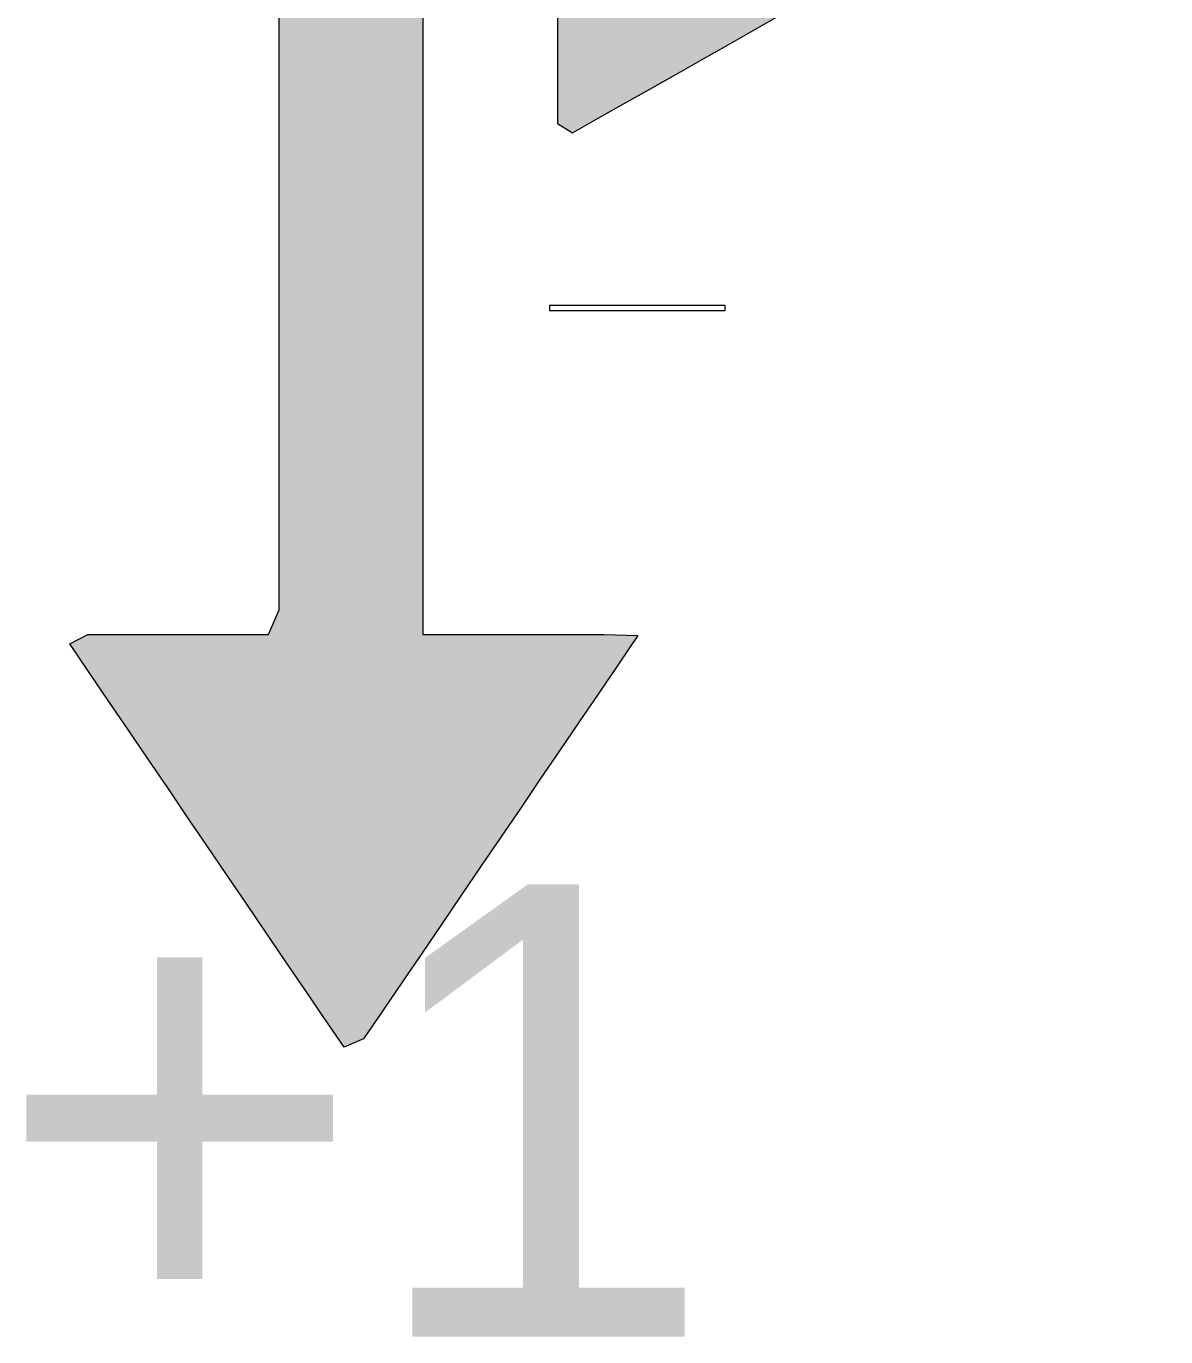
# Model space of a CAD drawing. Extents: x 23 to 1443, y 408 to 1219.
# Drawn here: x 1246.3 to 1297.9, y 848.1 to 907.4 of the extents above; entities that cross this region are included whole.
import ezdxf

# ---------------------------------------------------------------- set-up
doc = ezdxf.new("R2010")
doc.units = 0
doc.layers.get('0').update_dxf_attribs({"lineweight": 0})
doc.styles.add('ArialMT', font='ArialMT.ttf')

msp = doc.modelspace()

# ---------------------------------------------------------------- hatches: boundary and pattern name
at = {"true_color": 0x030000}
h = msp.add_hatch(color=256, dxfattribs=at)
h.dxf.hatch_style = 1
h.paths.add_polyline_path([(1264.254, 879.893), (1265.891, 879.893), (1267.528, 879.893), (1269.165, 879.893), (1270.802, 879.893), (1272.439, 879.893), (1273.985, 879.846), (1273.099, 878.542), (1272.212, 877.238), (1271.325, 875.934), (1270.439, 874.63), (1269.552, 873.326), (1268.665, 872.022), (1267.779, 870.718), (1266.892, 869.414), (1266.005, 868.11), (1265.119, 866.806), (1264.232, 865.502), (1263.345, 864.198), (1262.459, 862.894), (1261.572, 861.59), (1260.685, 861.214), (1259.798, 862.517), (1258.912, 863.821), (1258.025, 865.125), (1257.138, 866.429), (1256.252, 867.733), (1255.365, 869.037), (1254.478, 870.341), (1253.591, 871.645), (1252.705, 872.949), (1251.818, 874.253), (1250.931, 875.557), (1250.045, 876.861), (1249.158, 878.165), (1248.271, 879.469), (1249.088, 879.893), (1250.725, 879.893), (1252.361, 879.893), (1253.998, 879.893), (1255.635, 879.893), (1257.272, 879.893), (1257.746, 880.995), (1257.746, 882.547), (1257.746, 884.098), (1257.746, 885.649), (1257.746, 887.201), (1257.746, 888.752), (1257.746, 890.303), (1257.746, 891.855), (1257.746, 893.406), (1257.746, 894.957), (1257.746, 896.509), (1257.746, 898.06), (1257.746, 899.611), (1257.746, 901.163), (1257.746, 902.714), (1257.746, 904.265), (1257.746, 905.816), (1257.746, 907.368), (1257.746, 908.919), (1257.746, 910.47), (1257.746, 912.022), (1257.746, 913.573), (1257.746, 915.124), (1257.746, 916.676), (1257.746, 918.227), (1257.746, 919.778), (1257.746, 921.33), (1257.746, 922.881), (1257.746, 924.432), (1257.746, 925.984), (1257.746, 927.535), (1257.746, 929.086), (1257.746, 930.637), (1257.746, 932.189), (1257.746, 933.74), (1257.746, 935.291), (1257.746, 936.843), (1257.746, 938.394), (1257.746, 939.945), (1257.746, 941.497), (1257.746, 943.048), (1257.746, 944.599), (1257.746, 946.151), (1257.746, 947.702), (1257.746, 949.253), (1257.746, 950.805), (1257.746, 952.356), (1257.746, 953.907), (1257.746, 955.458), (1257.746, 957.01), (1257.746, 958.561), (1257.746, 960.112), (1257.746, 961.664), (1257.746, 963.215), (1257.746, 964.766), (1257.746, 966.318), (1257.746, 967.869), (1257.746, 969.42), (1257.746, 970.972), (1257.746, 972.523), (1257.746, 974.074), (1257.746, 975.626), (1257.746, 977.177), (1257.746, 978.728), (1257.746, 980.279), (1257.746, 981.831), (1257.746, 983.382), (1257.746, 984.933), (1257.746, 986.485), (1257.746, 988.036), (1257.746, 989.587), (1257.746, 991.139), (1257.746, 992.69), (1257.746, 994.241), (1257.746, 995.793), (1257.746, 997.344), (1257.746, 998.895), (1257.746, 1000.447), (1257.746, 1001.998), (1257.746, 1003.549), (1257.746, 1005.1), (1257.746, 1006.652), (1257.746, 1008.203), (1257.746, 1009.754), (1257.746, 1011.306), (1257.746, 1012.857), (1257.746, 1014.408), (1257.746, 1015.96), (1257.746, 1017.511), (1257.746, 1019.062), (1257.746, 1020.614), (1257.746, 1022.165), (1257.746, 1023.716), (1257.746, 1025.268), (1257.746, 1026.819), (1257.746, 1028.37), (1257.746, 1029.921), (1257.746, 1031.473), (1257.746, 1033.024), (1257.746, 1034.575), (1257.746, 1036.127), (1257.746, 1037.678), (1257.746, 1039.229), (1257.746, 1040.781), (1257.746, 1042.332), (1257.746, 1043.883), (1257.746, 1045.435), (1257.746, 1046.986), (1257.746, 1048.537), (1257.746, 1050.089), (1257.746, 1051.64), (1257.746, 1053.191), (1257.746, 1054.742), (1257.746, 1056.294), (1257.746, 1057.845), (1257.746, 1059.396), (1257.746, 1060.948), (1257.746, 1062.499), (1257.746, 1064.05), (1257.746, 1065.602), (1257.746, 1067.153), (1257.746, 1068.704), (1257.746, 1070.256), (1257.746, 1071.807), (1257.746, 1073.358), (1257.746, 1074.909), (1257.746, 1076.461), (1257.746, 1078.012), (1257.746, 1079.563), (1257.746, 1081.115), (1257.746, 1082.666), (1257.746, 1084.217), (1257.746, 1085.769), (1257.746, 1087.32), (1257.746, 1088.871), (1257.746, 1090.423), (1257.746, 1091.974), (1257.746, 1093.525), (1257.746, 1095.077), (1257.746, 1096.628), (1257.746, 1098.179), (1257.746, 1099.73), (1257.746, 1101.282), (1257.746, 1102.833), (1257.746, 1104.384), (1257.746, 1105.936), (1257.746, 1107.487), (1257.746, 1109.038), (1257.746, 1110.59), (1257.746, 1112.141), (1257.746, 1113.692), (1257.746, 1115.244), (1257.746, 1116.795), (1257.746, 1118.346), (1257.746, 1119.898), (1257.746, 1121.449), (1257.746, 1123), (1257.746, 1124.551), (1257.746, 1126.103), (1257.746, 1127.654), (1257.746, 1129.205), (1257.746, 1130.757), (1257.746, 1132.308), (1257.746, 1133.859), (1257.746, 1135.411), (1257.746, 1136.962), (1257.746, 1138.513), (1256.954, 1139.314), (1255.317, 1139.314), (1253.68, 1139.314), (1252.043, 1139.314), (1250.407, 1139.314), (1248.77, 1139.314), (1248.415, 1140.008), (1249.246, 1141.345), (1250.077, 1142.681), (1250.908, 1144.018), (1251.739, 1145.355), (1252.57, 1146.691), (1253.401, 1148.028), (1254.232, 1149.364), (1255.063, 1150.701), (1255.894, 1152.037), (1256.725, 1153.374), (1257.556, 1154.71), (1258.387, 1156.047), (1259.218, 1157.383), (1260.049, 1158.72), (1260.88, 1160.056), (1261.711, 1159.107), (1262.542, 1157.77), (1263.373, 1156.434), (1264.204, 1155.097), (1265.035, 1153.76), (1265.866, 1152.424), (1266.697, 1151.087), (1267.528, 1149.751), (1268.359, 1148.414), (1269.19, 1147.078), (1270.021, 1145.741), (1270.852, 1144.405), (1271.683, 1143.068), (1272.514, 1141.732), (1273.345, 1140.395), (1273.704, 1139.314), (1272.067, 1139.314), (1270.43, 1139.314), (1268.793, 1139.314), (1267.156, 1139.314), (1265.52, 1139.314), (1264.254, 1138.962), (1264.254, 1137.411), (1264.254, 1135.859), (1264.254, 1134.308), (1264.254, 1132.757), (1264.254, 1131.206), (1264.254, 1129.654), (1264.254, 1128.103), (1264.254, 1126.552), (1264.254, 1125), (1264.254, 1123.449), (1264.254, 1121.898), (1264.254, 1120.346), (1264.254, 1118.795), (1264.254, 1117.244), (1264.254, 1115.692), (1264.254, 1114.141), (1264.254, 1112.59), (1264.254, 1111.038), (1264.254, 1109.487), (1264.254, 1107.936), (1264.254, 1106.385), (1264.254, 1104.833), (1264.254, 1103.282), (1264.254, 1101.731), (1264.254, 1100.179), (1264.254, 1098.628), (1264.254, 1097.077), (1264.254, 1095.525), (1264.254, 1093.974), (1264.254, 1092.423), (1264.254, 1090.871), (1264.254, 1089.32), (1264.254, 1087.769), (1264.254, 1086.217), (1264.254, 1084.666), (1264.254, 1083.115), (1264.254, 1081.564), (1264.254, 1080.012), (1264.254, 1078.461), (1264.254, 1076.91), (1264.254, 1075.358), (1264.254, 1073.807), (1264.254, 1072.256), (1264.254, 1070.704), (1264.254, 1069.153), (1264.254, 1067.602), (1264.254, 1066.05), (1264.254, 1064.499), (1264.254, 1062.948), (1264.254, 1061.396), (1264.254, 1059.845), (1264.254, 1058.294), (1264.254, 1056.743), (1264.254, 1055.191), (1264.254, 1053.64), (1264.254, 1052.089), (1264.254, 1050.537), (1264.254, 1048.986), (1264.254, 1047.435), (1264.254, 1045.883), (1264.254, 1044.332), (1264.254, 1042.781), (1264.254, 1041.229), (1264.254, 1039.678), (1264.254, 1038.127), (1264.254, 1036.575), (1264.254, 1035.024), (1264.254, 1033.473), (1264.254, 1031.922), (1264.254, 1030.37), (1264.254, 1028.819), (1264.254, 1027.268), (1264.254, 1025.716), (1264.254, 1024.165), (1264.254, 1022.614), (1264.254, 1021.062), (1264.254, 1019.511), (1264.254, 1017.96), (1264.254, 1016.408), (1264.254, 1014.857), (1264.254, 1013.306), (1264.254, 1011.754), (1264.254, 1010.203), (1264.254, 1008.652), (1264.254, 1007.101), (1264.254, 1005.549), (1264.254, 1003.998), (1264.254, 1002.447), (1264.254, 1000.895), (1264.254, 999.344), (1264.254, 997.793), (1264.254, 996.241), (1264.254, 994.69), (1264.254, 993.139), (1264.254, 991.587), (1264.254, 990.036), (1264.254, 988.485), (1264.254, 986.934), (1264.254, 985.382), (1264.254, 983.831), (1264.254, 982.28), (1264.254, 980.728), (1264.254, 979.177), (1264.254, 977.626), (1264.254, 976.074), (1264.254, 974.523), (1264.254, 972.972), (1264.254, 971.42), (1264.254, 969.869), (1264.254, 968.318), (1264.254, 966.766), (1264.254, 965.215), (1264.254, 963.664), (1264.254, 962.113), (1264.254, 960.561), (1264.254, 959.01), (1264.254, 957.459), (1264.254, 955.907), (1264.254, 954.356), (1264.254, 952.805), (1264.254, 951.253), (1264.254, 949.702), (1264.254, 948.151), (1264.254, 946.599), (1264.254, 945.048), (1264.254, 943.497), (1264.254, 941.945), (1264.254, 940.394), (1264.254, 938.843), (1264.254, 937.292), (1264.254, 935.74), (1264.254, 934.189), (1264.254, 932.638), (1264.254, 931.086), (1264.254, 929.535), (1264.254, 927.984), (1264.254, 926.432), (1264.254, 924.881), (1264.254, 923.33), (1264.254, 921.778), (1264.254, 920.227), (1264.254, 918.676), (1264.254, 917.124), (1264.254, 915.573), (1264.254, 914.022), (1264.254, 912.471), (1264.254, 910.919), (1264.254, 909.368), (1264.254, 907.817), (1264.254, 906.265), (1264.254, 904.714), (1264.254, 903.163), (1264.254, 901.611), (1264.254, 900.06), (1264.254, 898.509), (1264.254, 896.957), (1264.254, 895.406), (1264.254, 893.855), (1264.254, 892.303), (1264.254, 890.752), (1264.254, 889.201), (1264.254, 887.65), (1264.254, 886.098), (1264.254, 884.547), (1264.254, 882.996), (1264.254, 881.444), (1264.254, 879.893)])
at = {"true_color": 0xffffff}
h = msp.add_hatch(color=256, dxfattribs=at)
h.dxf.hatch_style = 1
h.paths.add_polyline_path([(1270.347, 912.583), (1270.347, 910.667), (1270.347, 908.75), (1270.347, 906.834), (1270.347, 904.917), (1270.347, 903.001), (1271.024, 902.578), (1272.192, 903.239), (1273.36, 903.9), (1274.528, 904.561), (1275.696, 905.222), (1276.864, 905.883), (1278.032, 906.544), (1279.2, 907.205), (1280.368, 907.866), (1281.535, 908.527), (1282.703, 909.188), (1283.871, 909.849), (1285.039, 910.51), (1286.207, 911.171), (1287.375, 911.832), (1288.543, 912.493), (1289.711, 913.154), (1290.879, 913.815), (1292.047, 914.476), (1293.215, 915.137), (1294.383, 915.798), (1295.551, 916.459), (1296.719, 917.12), (1297.872, 917.781), (1296.704, 918.442), (1295.536, 919.103), (1294.368, 919.764), (1293.2, 920.425), (1292.032, 921.086), (1290.864, 921.747), (1289.696, 922.408), (1288.528, 923.069), (1287.36, 923.73), (1286.192, 924.391), (1285.024, 925.052), (1283.856, 925.713), (1282.688, 926.374), (1281.52, 927.035), (1280.352, 927.696), (1279.184, 928.357), (1278.016, 929.018), (1276.848, 929.679), (1275.68, 930.34), (1274.512, 931.001), (1273.344, 931.661), (1272.176, 932.322), (1271.008, 932.983), (1270.347, 932.526), (1270.347, 930.61), (1270.347, 928.693), (1270.347, 926.777), (1270.347, 924.86), (1270.329, 922.971), (1269.977, 921.597), (1269.977, 919.68), (1269.977, 917.764), (1269.977, 915.847), (1269.977, 913.93), (1270.347, 912.583)])

# ---------------------------------------------------------------- linework, layer by layer
at = {"true_color": 0x030000}
for points in [[(1264.254, 879.893), (1265.891, 879.893), (1267.528, 879.893), (1269.165, 879.893), (1270.802, 879.893), (1272.439, 879.893), (1273.985, 879.846), (1273.099, 878.542), (1272.212, 877.238), (1271.325, 875.934), (1270.439, 874.63), (1269.552, 873.326), (1268.665, 872.022), (1267.779, 870.718), (1266.892, 869.414), (1266.005, 868.11), (1265.119, 866.806), (1264.232, 865.502), (1263.345, 864.198), (1262.459, 862.894), (1261.572, 861.59), (1260.685, 861.214), (1259.798, 862.517), (1258.912, 863.821), (1258.025, 865.125), (1257.138, 866.429), (1256.252, 867.733), (1255.365, 869.037), (1254.478, 870.341), (1253.591, 871.645), (1252.705, 872.949), (1251.818, 874.253), (1250.931, 875.557), (1250.045, 876.861), (1249.158, 878.165), (1248.271, 879.469), (1249.088, 879.893), (1250.725, 879.893), (1252.361, 879.893), (1253.998, 879.893), (1255.635, 879.893), (1257.272, 879.893), (1257.746, 880.995), (1257.746, 882.547), (1257.746, 884.098), (1257.746, 885.649), (1257.746, 887.201), (1257.746, 888.752), (1257.746, 890.303), (1257.746, 891.855), (1257.746, 893.406), (1257.746, 894.957), (1257.746, 896.509), (1257.746, 898.06), (1257.746, 899.611), (1257.746, 901.163), (1257.746, 902.714), (1257.746, 904.265), (1257.746, 905.816), (1257.746, 907.368), (1257.746, 908.919)], [(1264.254, 907.817), (1264.254, 906.265), (1264.254, 904.714), (1264.254, 903.163), (1264.254, 901.611), (1264.254, 900.06), (1264.254, 898.509), (1264.254, 896.957), (1264.254, 895.406), (1264.254, 893.855), (1264.254, 892.303), (1264.254, 890.752), (1264.254, 889.201), (1264.254, 887.65), (1264.254, 886.098), (1264.254, 884.547), (1264.254, 882.996), (1264.254, 881.444), (1264.254, 879.893), (1264.254, 879.893)]]:
    msp.add_lwpolyline(points, dxfattribs=at)
at = {"true_color": 0x000000}
msp.add_lwpolyline([(1270.347, 908.75), (1270.347, 906.834), (1270.347, 904.917), (1270.347, 903.001), (1271.024, 902.578), (1272.192, 903.239), (1273.36, 903.9), (1274.528, 904.561), (1275.696, 905.222), (1276.864, 905.883), (1278.032, 906.544), (1279.2, 907.205), (1280.368, 907.866)], dxfattribs=at)
at = {"true_color": 0xcecece}
msp.add_lwpolyline([(1277.926, 894.77), (1269.977, 894.77), (1269.977, 894.545), (1277.926, 894.545), (1277.926, 894.77)], dxfattribs=at)

# ---------------------------------------------------------------- texts
at = {"true_color": 0x000000, "style": 'ArialMT'}
msp.add_text('+1', height=20.4644, dxfattribs=at).set_placement((1244.908, 848.118))

doc.saveas('drawing.dxf')
